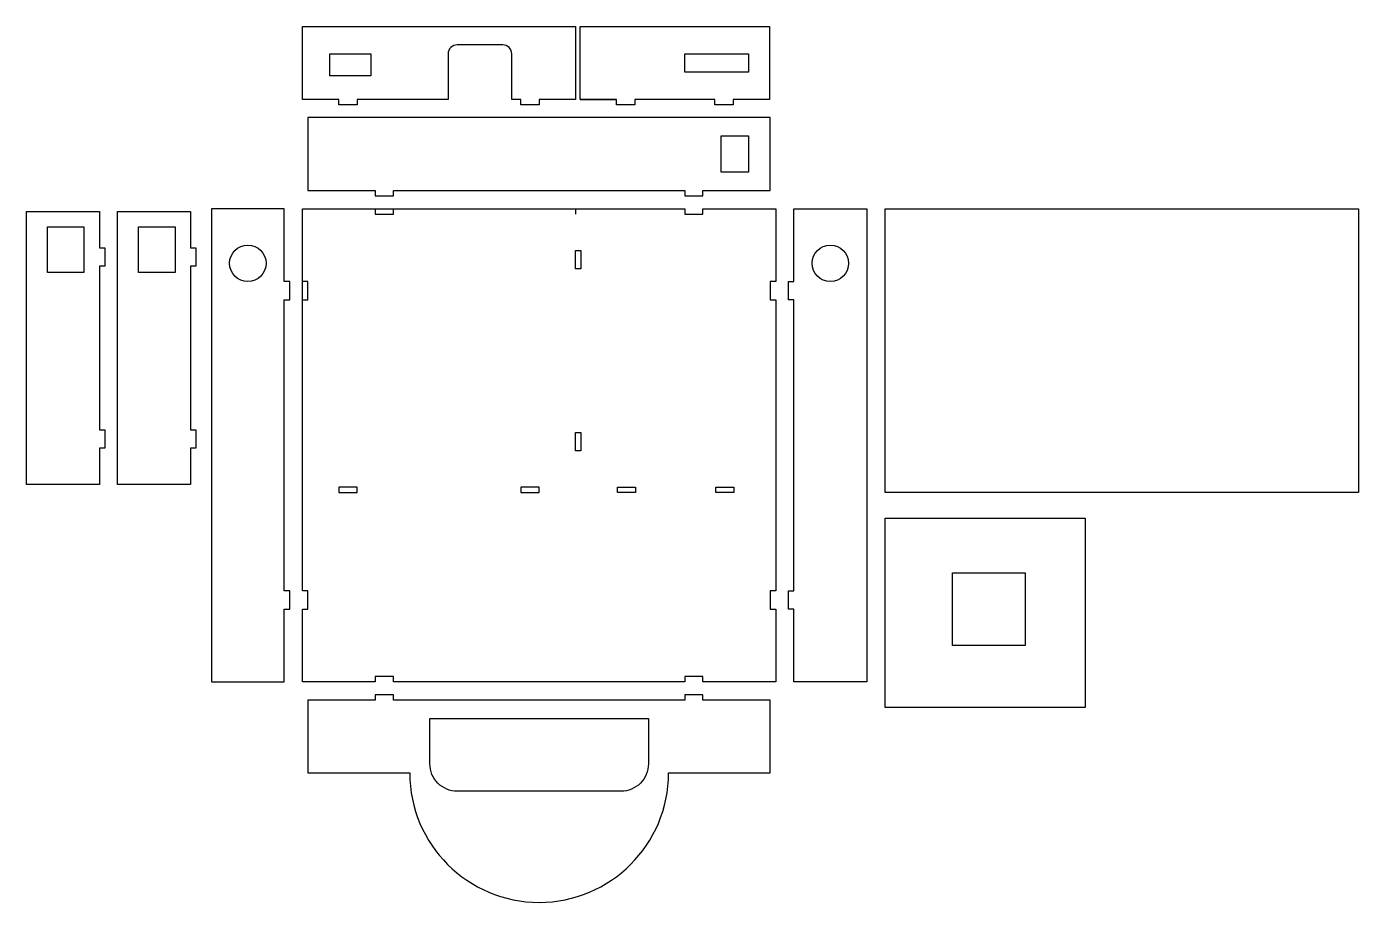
# Model space of a CAD drawing. Header units: millimetres. Extents: x -202 to 530, y -331 to 150.
import ezdxf

# ---------------------------------------------------------------- set-up
doc = ezdxf.new("R2010")
doc.units = ezdxf.units.MM
doc.layers.get('0').update_dxf_attribs({"linetype": 'CONTINUOUS'})

msp = doc.modelspace()

# ---------------------------------------------------------------- linework, layer by layer
for p, q in [((102.51, 110), (122.51, 110)), ((206.51, 110), (186.51, 110)), ((-50, 50), (100, 50)), ((-50, -100), (-50, 50)), ((100, 50), (100, 47)), ((100, 17), (100, 27)), ((100, -83), (100, -73))]:
    msp.add_line(p, q)
for points in [[(-50, 150), (100, 150), (100, 110), (80, 110), (80, 107), (70, 107), (70, 110), (65, 110), (65, 135, 0.414214), (60, 140), (35, 140, 0.414214), (30, 135), (30, 110), (-20, 110), (-20, 107), (-30, 107), (-30, 110), (-50, 110)], [(170, -220), (170, -217), (160, -217), (160, -220), (0, -220), (0, -217), (-10, -217), (-10, -220), (-47, -220), (-47, -260), (8.93, -260, 1), (151.07, -260), (207, -260), (207, -220)], [(20, -230), (140, -230), (140, -255, -0.414214), (125, -270), (35, -270, -0.414214), (20, -255)]]:
    msp.add_lwpolyline(points, format="xyb", close=True)
for points in [[(102.51, 150), (206.51, 150), (206.51, 110), (186.51, 110), (186.51, 107), (176.51, 107), (176.51, 110), (132.51, 110), (132.51, 107), (122.51, 107), (122.51, 110), (102.51, 110)], [(-35, 135), (-12.5, 135), (-12.5, 123), (-35, 123)], [(160, 135), (195, 135), (195, 125), (160, 125)], [(207, 100), (-47, 100), (-47, 60), (-10, 60), (-10, 57), (0, 57), (0, 60), (160, 60), (160, 57), (170, 57), (170, 60), (207, 60)], [(180, 90), (195, 90), (195, 70), (180, 70)], [(-161.5, 18.5), (-161.5, -71.5), (-158.5, -71.5), (-158.5, -81.5), (-161.5, -81.5), (-161.5, -101.5), (-201.5, -101.5), (-201.5, 48.5), (-161.5, 48.5), (-161.5, 28.5), (-158.5, 28.5), (-158.5, 18.5)], [(-108.5, -81.5), (-111.5, -81.5), (-111.5, -101.5), (-151.5, -101.5), (-151.5, 48.5), (-111.5, 48.5), (-111.5, 28.5), (-108.5, 28.5), (-108.5, 18.5), (-111.5, 18.5), (-111.5, -71.5), (-108.5, -71.5)], [(-60, 50), (-100, 50), (-100, -210), (-60, -210), (-60, -170), (-57, -170), (-57, -160), (-60, -160), (-60, 0), (-57, 0), (-57, 10), (-60, 10)], [(210, 10), (207, 10), (207, 0), (210, 0), (210, -160), (207, -160), (207, -170), (210, -170), (210, -210), (170, -210), (170, -207), (160, -207), (160, -210), (0, -210), (0, -207), (-10, -207), (-10, -210), (-50, -210), (-50, -170), (-47, -170), (-47, -160), (-50, -160), (-50, 0), (-47, 0), (-47, 10), (-50, 10), (-50, 50), (-10, 50), (-10, 47), (0, 47), (0, 50), (160, 50), (160, 47), (170, 47), (170, 50), (210, 50)], [(220, 50), (260, 50), (260, -210), (220, -210), (220, -170), (217, -170), (217, -160), (220, -160), (220, 0), (217, 0), (217, 10), (220, 10)], [(270, 50), (530, 50), (530, -106), (270, -106)], [(-190, 40), (-170, 40), (-170, 15), (-190, 15)], [(-140, 40), (-120, 40), (-120, 15), (-140, 15)], [(100, 17), (100, 27), (103, 27), (103, 17)], [(100, -83), (100, -73), (103, -73), (103, -83)], [(-20, -103), (-30, -103), (-30, -106), (-20, -106)], [(80, -103), (70, -103), (70, -106), (80, -106)], [(123, -103), (133, -103), (133, -106), (123, -106)], [(177, -103), (187, -103), (187, -106), (177, -106)], [(270, -120), (380, -120), (380, -224), (270, -224)], [(307, -150), (347, -150), (347, -190), (307, -190)]]:
    msp.add_lwpolyline(points, close=True)
for centre in [(-80, 20), (240, 20)]:
    msp.add_circle(centre, 10)

doc.saveas('drawing.dxf')
